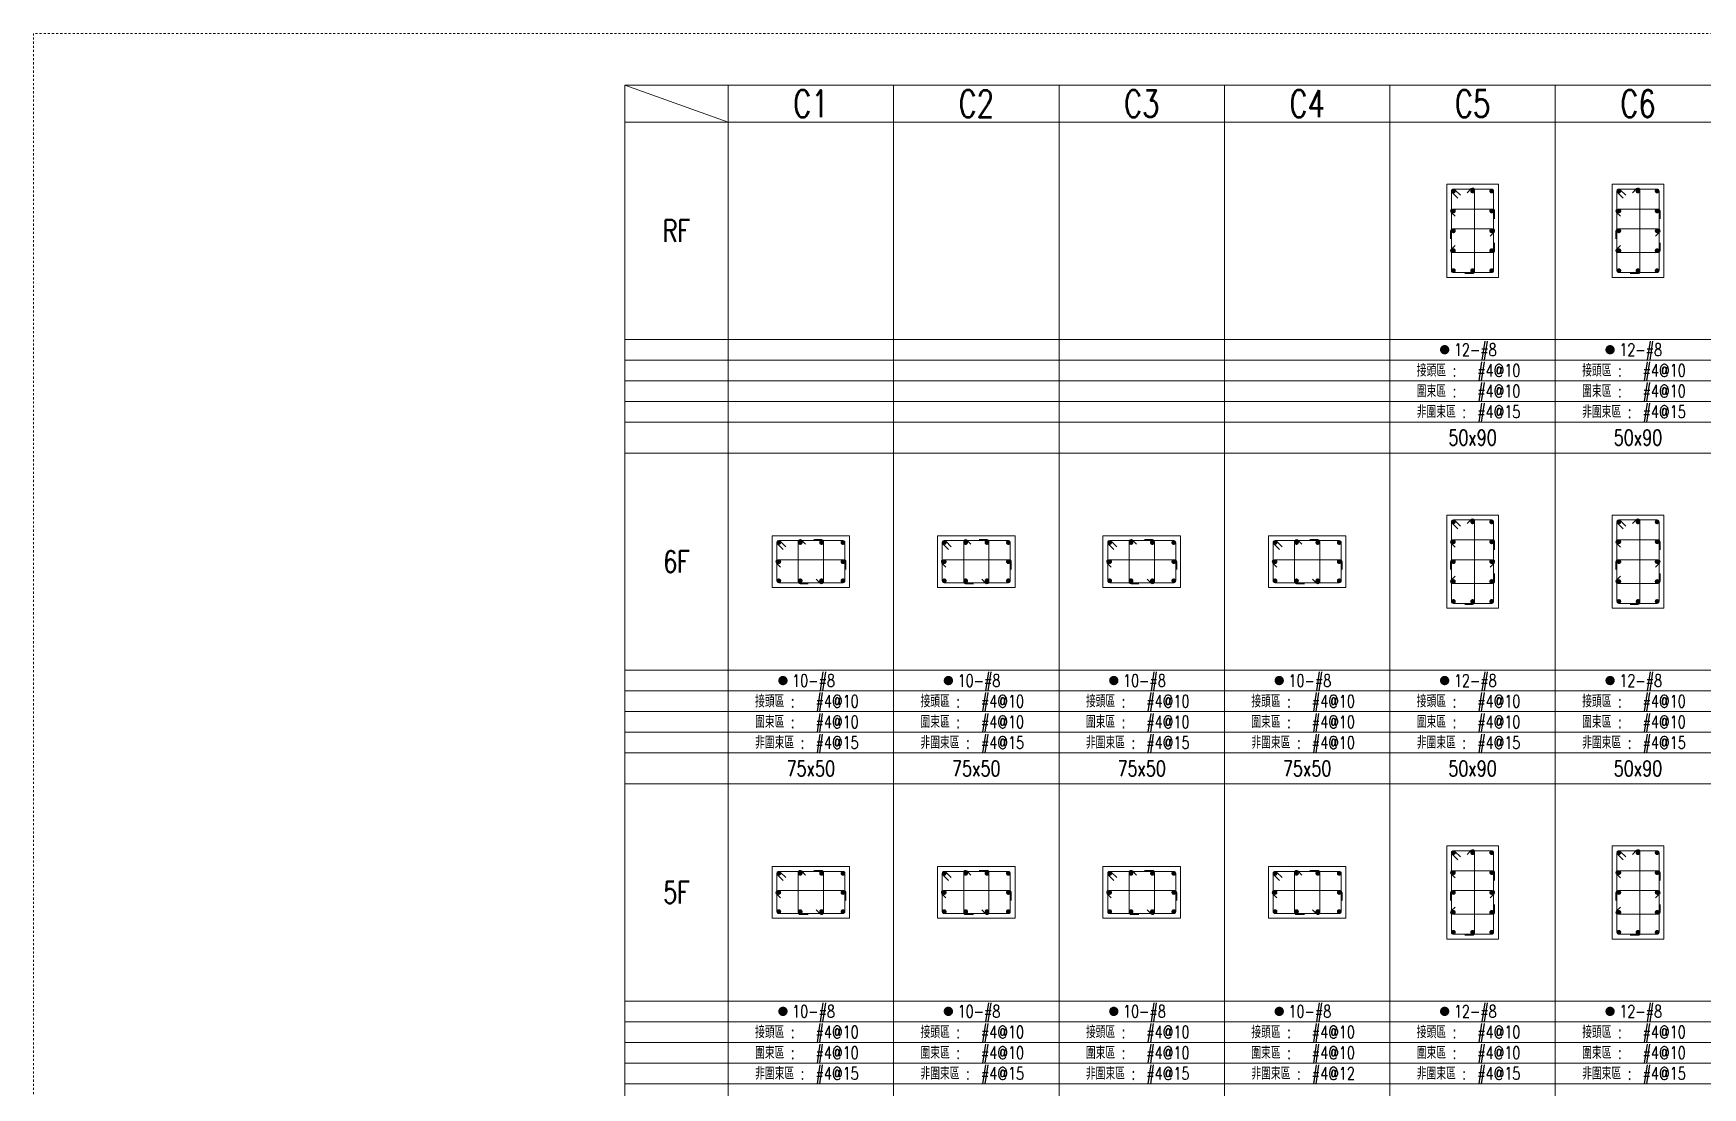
# Model space of a CAD drawing. Header units: millimetres. Extents: x 0 to 6378, y -2056 to 0.
# Drawn here: x 0 to 1614, y -1020 to 0 of the extents above; entities that cross this region are included whole.
import ezdxf
from ezdxf.enums import TextEntityAlignment as Align

# ---------------------------------------------------------------- set-up
doc = ezdxf.new("R2010")
doc.units = ezdxf.units.MM
doc.linetypes.add('DOT', pattern=[4, 2, -2])
for name, color, linetype in [('GirdBoundary', 3, 'Continuous'), ('GirdInner', 3, 'Continuous'), ('主筋斷面', 3, 'Continuous'), ('圖框', 7, 'DOT'), ('文字-主筋根數', 3, 'Continuous'), ('文字-剪力筋', 3, 'Continuous'), ('文字-剪力筋-BC', 3, 'Continuous'), ('文字-剪力筋-圍束區', 3, 'Continuous'), ('文字-斷面尺寸', 3, 'Continuous'), ('文字-柱線名稱', 3, 'Continuous'), ('文字-樓群名稱', 1, 'Continuous'), ('柱斷面線', 3, 'Continuous'), ('箍筋線', 2, 'Continuous')]:
    doc.layers.add(name, color=color, linetype=linetype)
doc.styles.add('simplex', font='simplex.shx', dxfattribs={"height": 0.2, "bigfont": 'chineset.shx'})

# ---------------------------------------------------------------- blocks, each defined once
blk = doc.blocks.new('Circle_Filled')
at = {"const_width": 0.5}
blk.add_lwpolyline([(-0.25, 0, 1), (0.25, 0, 1)], format="xyb", close=True, dxfattribs=at)

msp = doc.modelspace()

# ---------------------------------------------------------------- linework, layer by layer
at = {"layer": 'GirdBoundary', "lineweight": 5}
for points in [[(572, -50), (672, -50)], [(572, -50), (572, -86)], [(672, -50), (832, -50)], [(832, -50), (992, -50)], [(992, -50), (1152, -50)], [(1152, -50), (1312, -50)], [(1312, -50), (1472, -50)], [(1472, -50), (1632, -50)], [(572, -86), (572, -296)], [(572, -296), (572, -316)], [(572, -316), (572, -336)], [(572, -336), (572, -356)], [(572, -356), (572, -376)], [(572, -376), (572, -406)], [(572, -406), (572, -616)], [(572, -616), (572, -636)], [(572, -636), (572, -656)], [(572, -656), (572, -676)], [(572, -676), (572, -696)], [(572, -696), (572, -726)], [(572, -726), (572, -936)], [(572, -936), (572, -956)], [(572, -956), (572, -976)], [(572, -976), (572, -996)], [(572, -996), (572, -1016)], [(572, -1016), (572, -1046)]]:
    msp.add_lwpolyline(points, dxfattribs=at)
at = {"layer": 'GirdInner', "lineweight": 5}
for points in [[(572, -50), (672, -86)], [(672, -50), (672, -86)], [(832, -50), (832, -86)], [(992, -50), (992, -86)], [(1152, -50), (1152, -86)], [(1312, -50), (1312, -86)], [(1472, -50), (1472, -86)], [(572, -86), (672, -86)], [(672, -86), (832, -86)], [(672, -86), (672, -296)], [(832, -86), (992, -86)], [(832, -86), (832, -296)], [(992, -86), (1152, -86)], [(992, -86), (992, -296)], [(1152, -86), (1312, -86)], [(1152, -86), (1152, -296)], [(1312, -86), (1472, -86)], [(1312, -86), (1312, -296)], [(1472, -86), (1632, -86)], [(1472, -86), (1472, -296)], [(572, -296), (672, -296)], [(672, -296), (832, -296)], [(672, -296), (672, -316)], [(832, -296), (992, -296)], [(832, -296), (832, -316)], [(992, -296), (1152, -296)], [(992, -296), (992, -316)], [(1152, -296), (1312, -296)], [(1152, -296), (1152, -316)], [(1312, -296), (1472, -296)], [(1312, -296), (1312, -316)], [(1472, -296), (1632, -296)], [(1472, -296), (1472, -316)], [(572, -316), (672, -316)], [(672, -316), (832, -316)], [(672, -316), (672, -336)], [(832, -316), (992, -316)], [(832, -316), (832, -336)], [(992, -316), (1152, -316)], [(992, -316), (992, -336)], [(1152, -316), (1312, -316)], [(1152, -316), (1152, -336)], [(1312, -316), (1472, -316)], [(1312, -316), (1312, -336)], [(1472, -316), (1632, -316)], [(1472, -316), (1472, -336)], [(572, -336), (672, -336)], [(672, -336), (832, -336)], [(672, -336), (672, -356)], [(832, -336), (992, -336)], [(832, -336), (832, -356)], [(992, -336), (1152, -336)], [(992, -336), (992, -356)], [(1152, -336), (1312, -336)], [(1152, -336), (1152, -356)], [(1312, -336), (1472, -336)], [(1312, -336), (1312, -356)], [(1472, -336), (1632, -336)], [(1472, -336), (1472, -356)], [(572, -356), (672, -356)], [(672, -356), (832, -356)], [(672, -356), (672, -376)], [(832, -356), (992, -356)], [(832, -356), (832, -376)], [(992, -356), (1152, -356)], [(992, -356), (992, -376)], [(1152, -356), (1312, -356)], [(1152, -356), (1152, -376)], [(1312, -356), (1472, -356)], [(1312, -356), (1312, -376)], [(1472, -356), (1632, -356)], [(1472, -356), (1472, -376)], [(572, -376), (672, -376)], [(672, -376), (832, -376)], [(672, -376), (672, -406)], [(832, -376), (992, -376)], [(832, -376), (832, -406)], [(992, -376), (1152, -376)], [(992, -376), (992, -406)], [(1152, -376), (1312, -376)], [(1152, -376), (1152, -406)], [(1312, -376), (1472, -376)], [(1312, -376), (1312, -406)], [(1472, -376), (1632, -376)], [(1472, -376), (1472, -406)], [(572, -406), (672, -406)], [(672, -406), (832, -406)], [(672, -406), (672, -616)], [(832, -406), (992, -406)], [(832, -406), (832, -616)], [(992, -406), (1152, -406)], [(992, -406), (992, -616)], [(1152, -406), (1312, -406)], [(1152, -406), (1152, -616)], [(1312, -406), (1472, -406)], [(1312, -406), (1312, -616)], [(1472, -406), (1632, -406)], [(1472, -406), (1472, -616)], [(572, -616), (672, -616)], [(672, -616), (832, -616)], [(672, -616), (672, -636)], [(832, -616), (992, -616)], [(832, -616), (832, -636)], [(992, -616), (1152, -616)], [(992, -616), (992, -636)], [(1152, -616), (1312, -616)], [(1152, -616), (1152, -636)], [(1312, -616), (1472, -616)], [(1312, -616), (1312, -636)], [(1472, -616), (1632, -616)], [(1472, -616), (1472, -636)], [(572, -636), (672, -636)], [(672, -636), (832, -636)], [(672, -636), (672, -656)], [(832, -636), (992, -636)], [(832, -636), (832, -656)], [(992, -636), (1152, -636)], [(992, -636), (992, -656)], [(1152, -636), (1312, -636)], [(1152, -636), (1152, -656)], [(1312, -636), (1472, -636)], [(1312, -636), (1312, -656)], [(1472, -636), (1632, -636)], [(1472, -636), (1472, -656)], [(572, -656), (672, -656)], [(672, -656), (832, -656)], [(672, -656), (672, -676)], [(832, -656), (992, -656)], [(832, -656), (832, -676)], [(992, -656), (1152, -656)], [(992, -656), (992, -676)], [(1152, -656), (1312, -656)], [(1152, -656), (1152, -676)], [(1312, -656), (1472, -656)], [(1312, -656), (1312, -676)], [(1472, -656), (1632, -656)], [(1472, -656), (1472, -676)], [(572, -676), (672, -676)], [(672, -676), (832, -676)], [(672, -676), (672, -696)], [(832, -676), (992, -676)], [(832, -676), (832, -696)], [(992, -676), (1152, -676)], [(992, -676), (992, -696)], [(1152, -676), (1312, -676)], [(1152, -676), (1152, -696)], [(1312, -676), (1472, -676)], [(1312, -676), (1312, -696)], [(1472, -676), (1632, -676)], [(1472, -676), (1472, -696)], [(572, -696), (672, -696)], [(672, -696), (832, -696)], [(672, -696), (672, -726)], [(832, -696), (992, -696)], [(832, -696), (832, -726)], [(992, -696), (1152, -696)], [(992, -696), (992, -726)], [(1152, -696), (1312, -696)], [(1152, -696), (1152, -726)], [(1312, -696), (1472, -696)], [(1312, -696), (1312, -726)], [(1472, -696), (1632, -696)], [(1472, -696), (1472, -726)], [(572, -726), (672, -726)], [(672, -726), (832, -726)], [(672, -726), (672, -936)], [(832, -726), (992, -726)], [(832, -726), (832, -936)], [(992, -726), (1152, -726)], [(992, -726), (992, -936)], [(1152, -726), (1312, -726)], [(1152, -726), (1152, -936)], [(1312, -726), (1472, -726)], [(1312, -726), (1312, -936)], [(1472, -726), (1632, -726)], [(1472, -726), (1472, -936)], [(572, -936), (672, -936)], [(672, -936), (832, -936)], [(672, -936), (672, -956)], [(832, -936), (992, -936)], [(832, -936), (832, -956)], [(992, -936), (1152, -936)], [(992, -936), (992, -956)], [(1152, -936), (1312, -936)], [(1152, -936), (1152, -956)], [(1312, -936), (1472, -936)], [(1312, -936), (1312, -956)], [(1472, -936), (1632, -936)], [(1472, -936), (1472, -956)], [(572, -956), (672, -956)], [(672, -956), (832, -956)], [(672, -956), (672, -976)], [(832, -956), (992, -956)], [(832, -956), (832, -976)], [(992, -956), (1152, -956)], [(992, -956), (992, -976)], [(1152, -956), (1312, -956)], [(1152, -956), (1152, -976)], [(1312, -956), (1472, -956)], [(1312, -956), (1312, -976)], [(1472, -956), (1632, -956)], [(1472, -956), (1472, -976)], [(572, -976), (672, -976)], [(672, -976), (832, -976)], [(672, -976), (672, -996)], [(832, -976), (992, -976)], [(832, -976), (832, -996)], [(992, -976), (1152, -976)], [(992, -976), (992, -996)], [(1152, -976), (1312, -976)], [(1152, -976), (1152, -996)], [(1312, -976), (1472, -976)], [(1312, -976), (1312, -996)], [(1472, -976), (1632, -976)], [(1472, -976), (1472, -996)], [(572, -996), (672, -996)], [(672, -996), (832, -996)], [(672, -996), (672, -1016)], [(832, -996), (992, -996)], [(832, -996), (832, -1016)], [(992, -996), (1152, -996)], [(992, -996), (992, -1016)], [(1152, -996), (1312, -996)], [(1152, -996), (1152, -1016)], [(1312, -996), (1472, -996)], [(1312, -996), (1312, -1016)], [(1472, -996), (1632, -996)], [(1472, -996), (1472, -1016)], [(572, -1016), (672, -1016)], [(672, -1016), (832, -1016)], [(672, -1016), (672, -1046)], [(832, -1016), (992, -1016)], [(832, -1016), (832, -1046)], [(992, -1016), (1152, -1016)], [(992, -1016), (992, -1046)], [(1152, -1016), (1312, -1016)], [(1152, -1016), (1152, -1046)], [(1312, -1016), (1472, -1016)], [(1312, -1016), (1312, -1046)], [(1472, -1016), (1632, -1016)], [(1472, -1016), (1472, -1046)]]:
    msp.add_lwpolyline(points, dxfattribs=at)
at = {"layer": '圖框', "lineweight": 5}
msp.add_lwpolyline([(0, -2056), (3164, -2056), (3164, 0), (0, 0), (0, -2056)], dxfattribs=at)
at = {"layer": '柱斷面線', "lineweight": 5}
for points in [[(1367, -236), (1417, -236), (1417, -146), (1367, -146), (1367, -236)], [(1527, -236), (1577, -236), (1577, -146), (1527, -146), (1527, -236)], [(1367, -556), (1417, -556), (1417, -466), (1367, -466), (1367, -556)], [(1527, -556), (1577, -556), (1577, -466), (1527, -466), (1527, -556)], [(714.5, -536), (789.5, -536), (789.5, -486), (714.5, -486), (714.5, -536)], [(874.5, -536), (949.5, -536), (949.5, -486), (874.5, -486), (874.5, -536)], [(1034.5, -536), (1109.5, -536), (1109.5, -486), (1034.5, -486), (1034.5, -536)], [(1194.5, -536), (1269.5, -536), (1269.5, -486), (1194.5, -486), (1194.5, -536)], [(1367, -876), (1417, -876), (1417, -786), (1367, -786), (1367, -876)], [(1527, -876), (1577, -876), (1577, -786), (1527, -786), (1527, -876)], [(714.5, -856), (789.5, -856), (789.5, -806), (714.5, -806), (714.5, -856)], [(874.5, -856), (949.5, -856), (949.5, -806), (874.5, -806), (874.5, -856)], [(1034.5, -856), (1109.5, -856), (1109.5, -806), (1034.5, -806), (1034.5, -856)], [(1194.5, -856), (1269.5, -856), (1269.5, -806), (1194.5, -806), (1194.5, -856)]]:
    msp.add_lwpolyline(points, dxfattribs=at)
at = {"layer": '箍筋線', "lineweight": 5}
for points in [[(1380.3, -156.6), (1374.9, -151.2, 0.668179), (1371.6, -152.5), (1371.6, -229.5, 0.414214), (1373.5, -231.4), (1410.5, -231.4, 0.414214), (1412.4, -229.5), (1412.4, -152.5, 0.414214), (1410.5, -150.6), (1373.5, -150.6, 0.668179), (1372.2, -153.9), (1377.6, -159.3)], [(1386.8, -154.1), (1390.7, -150.2, -0.668179), (1393.9, -151.6), (1393.9, -230.4, -0.414214), (1392, -232.3), (1384.4, -232.3)], [(1540.3, -156.6), (1534.9, -151.2, 0.668179), (1531.6, -152.5), (1531.6, -229.5, 0.414214), (1533.5, -231.4), (1570.5, -231.4, 0.414214), (1572.4, -229.5), (1572.4, -152.5, 0.414214), (1570.5, -150.6), (1533.5, -150.6, 0.668179), (1532.2, -153.9), (1537.6, -159.3)], [(1546.8, -154.1), (1550.7, -150.2, -0.668179), (1553.9, -151.6), (1553.9, -230.4, -0.414214), (1552, -232.3), (1544.4, -232.3)], [(1375.1, -176.9), (1371.2, -173.1, -0.668179), (1372.6, -169.9), (1411.4, -169.9, -0.414214), (1413.3, -171.8), (1413.3, -179.4)], [(1535.1, -176.9), (1531.2, -173.1, -0.668179), (1532.6, -169.9), (1571.4, -169.9, -0.414214), (1573.3, -171.8), (1573.3, -179.4)], [(1408.9, -196.2), (1412.8, -192.3, 0.668179), (1411.4, -189.1), (1372.6, -189.1, 0.414214), (1370.7, -191), (1370.7, -198.6)], [(1568.9, -196.2), (1572.8, -192.3, 0.668179), (1571.4, -189.1), (1532.6, -189.1, 0.414214), (1530.7, -191), (1530.7, -198.6)], [(1375.1, -205.1), (1371.2, -208.9, 0.668179), (1372.6, -212.1), (1411.4, -212.1, 0.414214), (1413.3, -210.2), (1413.3, -202.6)], [(1535.1, -205.1), (1531.2, -208.9, 0.668179), (1532.6, -212.1), (1571.4, -212.1, 0.414214), (1573.3, -210.2), (1573.3, -202.6)], [(1380.3, -476.6), (1374.9, -471.2, 0.668179), (1371.6, -472.5), (1371.6, -549.5, 0.414214), (1373.5, -551.4), (1410.5, -551.4, 0.414214), (1412.4, -549.5), (1412.4, -472.5, 0.414214), (1410.5, -470.6), (1373.5, -470.6, 0.668179), (1372.2, -473.9), (1377.6, -479.3)], [(1386.8, -474.1), (1390.7, -470.2, -0.668179), (1393.9, -471.6), (1393.9, -550.4, -0.414214), (1392, -552.3), (1384.4, -552.3)], [(1540.3, -476.6), (1534.9, -471.2, 0.668179), (1531.6, -472.5), (1531.6, -549.5, 0.414214), (1533.5, -551.4), (1570.5, -551.4, 0.414214), (1572.4, -549.5), (1572.4, -472.5, 0.414214), (1570.5, -470.6), (1533.5, -470.6, 0.668179), (1532.2, -473.9), (1537.6, -479.3)], [(1546.8, -474.1), (1550.7, -470.2, -0.668179), (1553.9, -471.6), (1553.9, -550.4, -0.414214), (1552, -552.3), (1544.4, -552.3)], [(727.8, -496.6), (722.4, -491.2, 0.668179), (719.1, -492.5), (719.1, -529.5, 0.414214), (721, -531.4), (783, -531.4, 0.414214), (784.9, -529.5), (784.9, -492.5, 0.414214), (783, -490.6), (721, -490.6, 0.668179), (719.7, -493.9), (725.1, -499.3)], [(746.8, -494.1), (743, -490.2, 0.668179), (739.8, -491.6), (739.8, -530.4, 0.414214), (741.7, -532.3), (749.3, -532.3)], [(757.2, -527.9), (761, -531.8, 0.668179), (764.2, -530.4), (764.2, -491.6, 0.414214), (762.3, -489.7), (754.7, -489.7)], [(887.8, -496.6), (882.4, -491.2, 0.668179), (879.1, -492.5), (879.1, -529.5, 0.414214), (881, -531.4), (943, -531.4, 0.414214), (944.9, -529.5), (944.9, -492.5, 0.414214), (943, -490.6), (881, -490.6, 0.668179), (879.7, -493.9), (885.1, -499.3)], [(906.8, -494.1), (903, -490.2, 0.668179), (899.8, -491.6), (899.8, -530.4, 0.414214), (901.7, -532.3), (909.3, -532.3)], [(917.2, -527.9), (921, -531.8, 0.668179), (924.2, -530.4), (924.2, -491.6, 0.414214), (922.3, -489.7), (914.7, -489.7)], [(1047.8, -496.6), (1042.4, -491.2, 0.668179), (1039.1, -492.5), (1039.1, -529.5, 0.414214), (1041, -531.4), (1103, -531.4, 0.414214), (1104.9, -529.5), (1104.9, -492.5, 0.414214), (1103, -490.6), (1041, -490.6, 0.668179), (1039.7, -493.9), (1045.1, -499.3)], [(1066.8, -494.1), (1063, -490.2, 0.668179), (1059.8, -491.6), (1059.8, -530.4, 0.414214), (1061.7, -532.3), (1069.3, -532.3)], [(1077.2, -527.9), (1081, -531.8, 0.668179), (1084.2, -530.4), (1084.2, -491.6, 0.414214), (1082.3, -489.7), (1074.7, -489.7)], [(1207.8, -496.6), (1202.4, -491.2, 0.668179), (1199.1, -492.5), (1199.1, -529.5, 0.414214), (1201, -531.4), (1263, -531.4, 0.414214), (1264.9, -529.5), (1264.9, -492.5, 0.414214), (1263, -490.6), (1201, -490.6, 0.668179), (1199.7, -493.9), (1205.1, -499.3)], [(1226.8, -494.1), (1223, -490.2, 0.668179), (1219.8, -491.6), (1219.8, -530.4, 0.414214), (1221.7, -532.3), (1229.3, -532.3)], [(1237.2, -527.9), (1241, -531.8, 0.668179), (1244.2, -530.4), (1244.2, -491.6, 0.414214), (1242.3, -489.7), (1234.7, -489.7)], [(1375.1, -496.9), (1371.2, -493.1, -0.668179), (1372.6, -489.9), (1411.4, -489.9, -0.414214), (1413.3, -491.8), (1413.3, -499.4)], [(1535.1, -496.9), (1531.2, -493.1, -0.668179), (1532.6, -489.9), (1571.4, -489.9, -0.414214), (1573.3, -491.8), (1573.3, -499.4)], [(722.6, -516.2), (718.7, -512.3, -0.668179), (720.1, -509.1), (783.9, -509.1, -0.414214), (785.8, -511), (785.8, -518.6)], [(882.6, -516.2), (878.7, -512.3, -0.668179), (880.1, -509.1), (943.9, -509.1, -0.414214), (945.8, -511), (945.8, -518.6)], [(1042.6, -516.2), (1038.7, -512.3, -0.668179), (1040.1, -509.1), (1103.9, -509.1, -0.414214), (1105.8, -511), (1105.8, -518.6)], [(1202.6, -516.2), (1198.7, -512.3, -0.668179), (1200.1, -509.1), (1263.9, -509.1, -0.414214), (1265.8, -511), (1265.8, -518.6)], [(1408.9, -516.2), (1412.8, -512.3, 0.668179), (1411.4, -509.1), (1372.6, -509.1, 0.414214), (1370.7, -511), (1370.7, -518.6)], [(1568.9, -516.2), (1572.8, -512.3, 0.668179), (1571.4, -509.1), (1532.6, -509.1, 0.414214), (1530.7, -511), (1530.7, -518.6)], [(1375.1, -525.1), (1371.2, -528.9, 0.668179), (1372.6, -532.1), (1411.4, -532.1, 0.414214), (1413.3, -530.2), (1413.3, -522.6)], [(1535.1, -525.1), (1531.2, -528.9, 0.668179), (1532.6, -532.1), (1571.4, -532.1, 0.414214), (1573.3, -530.2), (1573.3, -522.6)], [(1380.3, -796.6), (1374.9, -791.2, 0.668179), (1371.6, -792.5), (1371.6, -869.5, 0.414214), (1373.5, -871.4), (1410.5, -871.4, 0.414214), (1412.4, -869.5), (1412.4, -792.5, 0.414214), (1410.5, -790.6), (1373.5, -790.6, 0.668179), (1372.2, -793.9), (1377.6, -799.3)], [(1386.8, -794.1), (1390.7, -790.2, -0.668179), (1393.9, -791.6), (1393.9, -870.4, -0.414214), (1392, -872.3), (1384.4, -872.3)], [(1540.3, -796.6), (1534.9, -791.2, 0.668179), (1531.6, -792.5), (1531.6, -869.5, 0.414214), (1533.5, -871.4), (1570.5, -871.4, 0.414214), (1572.4, -869.5), (1572.4, -792.5, 0.414214), (1570.5, -790.6), (1533.5, -790.6, 0.668179), (1532.2, -793.9), (1537.6, -799.3)], [(1546.8, -794.1), (1550.7, -790.2, -0.668179), (1553.9, -791.6), (1553.9, -870.4, -0.414214), (1552, -872.3), (1544.4, -872.3)], [(727.8, -816.6), (722.4, -811.2, 0.668179), (719.1, -812.5), (719.1, -849.5, 0.414214), (721, -851.4), (783, -851.4, 0.414214), (784.9, -849.5), (784.9, -812.5, 0.414214), (783, -810.6), (721, -810.6, 0.668179), (719.7, -813.9), (725.1, -819.3)], [(746.8, -814.1), (743, -810.2, 0.668179), (739.8, -811.6), (739.8, -850.4, 0.414214), (741.7, -852.3), (749.3, -852.3)], [(757.2, -847.9), (761, -851.8, 0.668179), (764.2, -850.4), (764.2, -811.6, 0.414214), (762.3, -809.7), (754.7, -809.7)], [(887.8, -816.6), (882.4, -811.2, 0.668179), (879.1, -812.5), (879.1, -849.5, 0.414214), (881, -851.4), (943, -851.4, 0.414214), (944.9, -849.5), (944.9, -812.5, 0.414214), (943, -810.6), (881, -810.6, 0.668179), (879.7, -813.9), (885.1, -819.3)], [(906.8, -814.1), (903, -810.2, 0.668179), (899.8, -811.6), (899.8, -850.4, 0.414214), (901.7, -852.3), (909.3, -852.3)], [(917.2, -847.9), (921, -851.8, 0.668179), (924.2, -850.4), (924.2, -811.6, 0.414214), (922.3, -809.7), (914.7, -809.7)], [(1047.8, -816.6), (1042.4, -811.2, 0.668179), (1039.1, -812.5), (1039.1, -849.5, 0.414214), (1041, -851.4), (1103, -851.4, 0.414214), (1104.9, -849.5), (1104.9, -812.5, 0.414214), (1103, -810.6), (1041, -810.6, 0.668179), (1039.7, -813.9), (1045.1, -819.3)], [(1066.8, -814.1), (1063, -810.2, 0.668179), (1059.8, -811.6), (1059.8, -850.4, 0.414214), (1061.7, -852.3), (1069.3, -852.3)], [(1077.2, -847.9), (1081, -851.8, 0.668179), (1084.2, -850.4), (1084.2, -811.6, 0.414214), (1082.3, -809.7), (1074.7, -809.7)], [(1207.8, -816.6), (1202.4, -811.2, 0.668179), (1199.1, -812.5), (1199.1, -849.5, 0.414214), (1201, -851.4), (1263, -851.4, 0.414214), (1264.9, -849.5), (1264.9, -812.5, 0.414214), (1263, -810.6), (1201, -810.6, 0.668179), (1199.7, -813.9), (1205.1, -819.3)], [(1226.8, -814.1), (1223, -810.2, 0.668179), (1219.8, -811.6), (1219.8, -850.4, 0.414214), (1221.7, -852.3), (1229.3, -852.3)], [(1237.2, -847.9), (1241, -851.8, 0.668179), (1244.2, -850.4), (1244.2, -811.6, 0.414214), (1242.3, -809.7), (1234.7, -809.7)], [(1375.1, -816.9), (1371.2, -813.1, -0.668179), (1372.6, -809.9), (1411.4, -809.9, -0.414214), (1413.3, -811.8), (1413.3, -819.4)], [(1535.1, -816.9), (1531.2, -813.1, -0.668179), (1532.6, -809.9), (1571.4, -809.9, -0.414214), (1573.3, -811.8), (1573.3, -819.4)], [(722.6, -836.2), (718.7, -832.3, -0.668179), (720.1, -829.1), (783.9, -829.1, -0.414214), (785.8, -831), (785.8, -838.6)], [(882.6, -836.2), (878.7, -832.3, -0.668179), (880.1, -829.1), (943.9, -829.1, -0.414214), (945.8, -831), (945.8, -838.6)], [(1042.6, -836.2), (1038.7, -832.3, -0.668179), (1040.1, -829.1), (1103.9, -829.1, -0.414214), (1105.8, -831), (1105.8, -838.6)], [(1202.6, -836.2), (1198.7, -832.3, -0.668179), (1200.1, -829.1), (1263.9, -829.1, -0.414214), (1265.8, -831), (1265.8, -838.6)], [(1408.9, -836.2), (1412.8, -832.3, 0.668179), (1411.4, -829.1), (1372.6, -829.1, 0.414214), (1370.7, -831), (1370.7, -838.6)], [(1568.9, -836.2), (1572.8, -832.3, 0.668179), (1571.4, -829.1), (1532.6, -829.1, 0.414214), (1530.7, -831), (1530.7, -838.6)], [(1375.1, -845.1), (1371.2, -848.9, 0.668179), (1372.6, -852.1), (1411.4, -852.1, 0.414214), (1413.3, -850.2), (1413.3, -842.6)], [(1535.1, -845.1), (1531.2, -848.9, 0.668179), (1532.6, -852.1), (1571.4, -852.1, 0.414214), (1573.3, -850.2), (1573.3, -842.6)]]:
    msp.add_lwpolyline(points, format="xyb", dxfattribs=at)

# ---------------------------------------------------------------- block references
at = {"layer": '主筋斷面', "lineweight": 5}
for p, xscale, yscale in [((1373.5, -152.5), 4.572000026702881, 4.572000026702881), ((1392, -152.5), 4.572000026702881, 4.572000026702881), ((1410.5, -152.5), 4.572000026702881, 4.572000026702881), ((1533.5, -152.5), 4.572000026702881, 4.572000026702881), ((1552, -152.5), 4.572000026702881, 4.572000026702881), ((1570.5, -152.5), 4.572000026702881, 4.572000026702881), ((1373.5, -171.8), 4.572000026702881, 4.572000026702881), ((1410.5, -171.8), 4.572000026702881, 4.572000026702881), ((1533.5, -171.8), 4.572000026702881, 4.572000026702881), ((1570.5, -171.8), 4.572000026702881, 4.572000026702881), ((1373.5, -191), 4.572000026702881, 4.572000026702881), ((1410.5, -191), 4.572000026702881, 4.572000026702881), ((1533.5, -191), 4.572000026702881, 4.572000026702881), ((1570.5, -191), 4.572000026702881, 4.572000026702881), ((1373.5, -210.2), 4.572000026702881, 4.572000026702881), ((1410.5, -210.2), 4.572000026702881, 4.572000026702881), ((1533.5, -210.2), 4.572000026702881, 4.572000026702881), ((1570.5, -210.2), 4.572000026702881, 4.572000026702881), ((1373.5, -229.5), 4.572000026702881, 4.572000026702881), ((1392, -229.5), 4.572000026702881, 4.572000026702881), ((1410.5, -229.5), 4.572000026702881, 4.572000026702881), ((1533.5, -229.5), 4.572000026702881, 4.572000026702881), ((1552, -229.5), 4.572000026702881, 4.572000026702881), ((1570.5, -229.5), 4.572000026702881, 4.572000026702881), ((1365, -306), 9, 9), ((1525, -306), 9, 9), ((1373.5, -472.5), 4.572000026702881, 4.572000026702881), ((1392, -472.5), 4.572000026702881, 4.572000026702881), ((1410.5, -472.5), 4.572000026702881, 4.572000026702881), ((1533.5, -472.5), 4.572000026702881, 4.572000026702881), ((1552, -472.5), 4.572000026702881, 4.572000026702881), ((1570.5, -472.5), 4.572000026702881, 4.572000026702881), ((721, -492.5), 4.572000026702881, 4.572000026702881), ((741.7, -492.5), 4.572000026702881, 4.572000026702881), ((762.3, -492.5), 4.572000026702881, 4.572000026702881), ((783, -492.5), 4.572000026702881, 4.572000026702881), ((881, -492.5), 4.572000026702881, 4.572000026702881), ((901.7, -492.5), 4.572000026702881, 4.572000026702881), ((922.3, -492.5), 4.572000026702881, 4.572000026702881), ((943, -492.5), 4.572000026702881, 4.572000026702881), ((1041, -492.5), 4.572000026702881, 4.572000026702881), ((1061.7, -492.5), 4.572000026702881, 4.572000026702881), ((1082.3, -492.5), 4.572000026702881, 4.572000026702881), ((1103, -492.5), 4.572000026702881, 4.572000026702881), ((1201, -492.5), 4.572000026702881, 4.572000026702881), ((1221.7, -492.5), 4.572000026702881, 4.572000026702881), ((1242.3, -492.5), 4.572000026702881, 4.572000026702881), ((1263, -492.5), 4.572000026702881, 4.572000026702881), ((1373.5, -491.8), 4.572000026702881, 4.572000026702881), ((1410.5, -491.8), 4.572000026702881, 4.572000026702881), ((1533.5, -491.8), 4.572000026702881, 4.572000026702881), ((1570.5, -491.8), 4.572000026702881, 4.572000026702881), ((721, -511), 4.572000026702881, 4.572000026702881), ((783, -511), 4.572000026702881, 4.572000026702881), ((881, -511), 4.572000026702881, 4.572000026702881), ((943, -511), 4.572000026702881, 4.572000026702881), ((1041, -511), 4.572000026702881, 4.572000026702881), ((1103, -511), 4.572000026702881, 4.572000026702881), ((1201, -511), 4.572000026702881, 4.572000026702881), ((1263, -511), 4.572000026702881, 4.572000026702881), ((1373.5, -511), 4.572000026702881, 4.572000026702881), ((1410.5, -511), 4.572000026702881, 4.572000026702881), ((1533.5, -511), 4.572000026702881, 4.572000026702881), ((1570.5, -511), 4.572000026702881, 4.572000026702881), ((721, -529.5), 4.572000026702881, 4.572000026702881), ((741.7, -529.5), 4.572000026702881, 4.572000026702881), ((762.3, -529.5), 4.572000026702881, 4.572000026702881), ((783, -529.5), 4.572000026702881, 4.572000026702881), ((881, -529.5), 4.572000026702881, 4.572000026702881), ((901.7, -529.5), 4.572000026702881, 4.572000026702881), ((922.3, -529.5), 4.572000026702881, 4.572000026702881), ((943, -529.5), 4.572000026702881, 4.572000026702881), ((1041, -529.5), 4.572000026702881, 4.572000026702881), ((1061.7, -529.5), 4.572000026702881, 4.572000026702881), ((1082.3, -529.5), 4.572000026702881, 4.572000026702881), ((1103, -529.5), 4.572000026702881, 4.572000026702881), ((1201, -529.5), 4.572000026702881, 4.572000026702881), ((1221.7, -529.5), 4.572000026702881, 4.572000026702881), ((1242.3, -529.5), 4.572000026702881, 4.572000026702881), ((1263, -529.5), 4.572000026702881, 4.572000026702881), ((1373.5, -530.2), 4.572000026702881, 4.572000026702881), ((1410.5, -530.2), 4.572000026702881, 4.572000026702881), ((1533.5, -530.2), 4.572000026702881, 4.572000026702881), ((1570.5, -530.2), 4.572000026702881, 4.572000026702881), ((1373.5, -549.5), 4.572000026702881, 4.572000026702881), ((1392, -549.5), 4.572000026702881, 4.572000026702881), ((1410.5, -549.5), 4.572000026702881, 4.572000026702881), ((1533.5, -549.5), 4.572000026702881, 4.572000026702881), ((1552, -549.5), 4.572000026702881, 4.572000026702881), ((1570.5, -549.5), 4.572000026702881, 4.572000026702881), ((725, -626), 9, 9), ((885, -626), 9, 9), ((1045, -626), 9, 9), ((1205, -626), 9, 9), ((1365, -626), 9, 9), ((1525, -626), 9, 9), ((1373.5, -792.5), 4.572000026702881, 4.572000026702881), ((1392, -792.5), 4.572000026702881, 4.572000026702881), ((1410.5, -792.5), 4.572000026702881, 4.572000026702881), ((1533.5, -792.5), 4.572000026702881, 4.572000026702881), ((1552, -792.5), 4.572000026702881, 4.572000026702881), ((1570.5, -792.5), 4.572000026702881, 4.572000026702881), ((721, -812.5), 4.572000026702881, 4.572000026702881), ((741.7, -812.5), 4.572000026702881, 4.572000026702881), ((762.3, -812.5), 4.572000026702881, 4.572000026702881), ((783, -812.5), 4.572000026702881, 4.572000026702881), ((881, -812.5), 4.572000026702881, 4.572000026702881), ((901.7, -812.5), 4.572000026702881, 4.572000026702881), ((922.3, -812.5), 4.572000026702881, 4.572000026702881), ((943, -812.5), 4.572000026702881, 4.572000026702881), ((1041, -812.5), 4.572000026702881, 4.572000026702881), ((1061.7, -812.5), 4.572000026702881, 4.572000026702881), ((1082.3, -812.5), 4.572000026702881, 4.572000026702881), ((1103, -812.5), 4.572000026702881, 4.572000026702881), ((1201, -812.5), 4.572000026702881, 4.572000026702881), ((1221.7, -812.5), 4.572000026702881, 4.572000026702881), ((1242.3, -812.5), 4.572000026702881, 4.572000026702881), ((1263, -812.5), 4.572000026702881, 4.572000026702881), ((1373.5, -811.8), 4.572000026702881, 4.572000026702881), ((1410.5, -811.8), 4.572000026702881, 4.572000026702881), ((1533.5, -811.8), 4.572000026702881, 4.572000026702881), ((1570.5, -811.8), 4.572000026702881, 4.572000026702881), ((721, -831), 4.572000026702881, 4.572000026702881), ((783, -831), 4.572000026702881, 4.572000026702881), ((881, -831), 4.572000026702881, 4.572000026702881), ((943, -831), 4.572000026702881, 4.572000026702881), ((1041, -831), 4.572000026702881, 4.572000026702881), ((1103, -831), 4.572000026702881, 4.572000026702881), ((1201, -831), 4.572000026702881, 4.572000026702881), ((1263, -831), 4.572000026702881, 4.572000026702881), ((1373.5, -831), 4.572000026702881, 4.572000026702881), ((1410.5, -831), 4.572000026702881, 4.572000026702881), ((1533.5, -831), 4.572000026702881, 4.572000026702881), ((1570.5, -831), 4.572000026702881, 4.572000026702881), ((721, -849.5), 4.572000026702881, 4.572000026702881), ((741.7, -849.5), 4.572000026702881, 4.572000026702881), ((762.3, -849.5), 4.572000026702881, 4.572000026702881), ((783, -849.5), 4.572000026702881, 4.572000026702881), ((881, -849.5), 4.572000026702881, 4.572000026702881), ((901.7, -849.5), 4.572000026702881, 4.572000026702881), ((922.3, -849.5), 4.572000026702881, 4.572000026702881), ((943, -849.5), 4.572000026702881, 4.572000026702881), ((1041, -849.5), 4.572000026702881, 4.572000026702881), ((1061.7, -849.5), 4.572000026702881, 4.572000026702881), ((1082.3, -849.5), 4.572000026702881, 4.572000026702881), ((1103, -849.5), 4.572000026702881, 4.572000026702881), ((1201, -849.5), 4.572000026702881, 4.572000026702881), ((1221.7, -849.5), 4.572000026702881, 4.572000026702881), ((1242.3, -849.5), 4.572000026702881, 4.572000026702881), ((1263, -849.5), 4.572000026702881, 4.572000026702881), ((1373.5, -850.2), 4.572000026702881, 4.572000026702881), ((1410.5, -850.2), 4.572000026702881, 4.572000026702881), ((1533.5, -850.2), 4.572000026702881, 4.572000026702881), ((1570.5, -850.2), 4.572000026702881, 4.572000026702881), ((1373.5, -869.5), 4.572000026702881, 4.572000026702881), ((1392, -869.5), 4.572000026702881, 4.572000026702881), ((1410.5, -869.5), 4.572000026702881, 4.572000026702881), ((1533.5, -869.5), 4.572000026702881, 4.572000026702881), ((1552, -869.5), 4.572000026702881, 4.572000026702881), ((1570.5, -869.5), 4.572000026702881, 4.572000026702881), ((725, -946), 9, 9), ((885, -946), 9, 9), ((1045, -946), 9, 9), ((1205, -946), 9, 9), ((1365, -946), 9, 9), ((1525, -946), 9, 9)]:
    msp.add_blockref('Circle_Filled', p, dxfattribs=dict(at, xscale=xscale, yscale=yscale))

# ---------------------------------------------------------------- texts
at = {"layer": '文字-主筋根數', "style": 'simplex', "width": 0.75}
for s, p in [('12-#8', (1374, -306)), ('12-#8', (1534, -306)), ('10-#8', (734, -626)), ('10-#8', (894, -626)), ('10-#8', (1054, -626)), ('10-#8', (1214, -626)), ('12-#8', (1374, -626)), ('12-#8', (1534, -626)), ('10-#8', (734, -946)), ('10-#8', (894, -946)), ('10-#8', (1054, -946)), ('10-#8', (1214, -946)), ('12-#8', (1374, -946)), ('12-#8', (1534, -946))]:
    msp.add_text(s, height=12, dxfattribs=at).set_placement(p, align=Align.MIDDLE_LEFT)
at = {"layer": '文字-剪力筋', "style": 'simplex', "width": 0.75}
for s, p in [('非圍束區 :', (1338, -366)), ('#4@15', (1396.5, -366)), ('非圍束區 :', (1498, -366)), ('#4@15', (1556.5, -366)), ('#4@15', (756.5, -686)), ('#4@15', (916.5, -686)), ('#4@15', (1076.5, -686)), ('#4@10', (1236.5, -686)), ('#4@15', (1396.5, -686)), ('#4@15', (1556.5, -686)), ('非圍束區 :', (698, -686)), ('非圍束區 :', (858, -686)), ('非圍束區 :', (1018, -686)), ('非圍束區 :', (1178, -686)), ('非圍束區 :', (1338, -686)), ('非圍束區 :', (1498, -686)), ('非圍束區 :', (698, -1006)), ('#4@15', (756.5, -1006)), ('非圍束區 :', (858, -1006)), ('#4@15', (916.5, -1006)), ('非圍束區 :', (1018, -1006)), ('#4@15', (1076.5, -1006)), ('非圍束區 :', (1178, -1006)), ('#4@12', (1236.5, -1006)), ('非圍束區 :', (1338, -1006)), ('#4@15', (1396.5, -1006)), ('非圍束區 :', (1498, -1006)), ('#4@15', (1556.5, -1006))]:
    msp.add_text(s, height=12, dxfattribs=at).set_placement(p, align=Align.MIDDLE_LEFT)
at = {"layer": '文字-剪力筋-BC', "style": 'simplex', "width": 0.75}
for s, p in [('接頭區 :', (1338, -326)), ('#4@10', (1396.5, -326)), ('接頭區 :', (1498, -326)), ('#4@10', (1556.5, -326)), ('接頭區 :', (698, -646)), ('#4@10', (756.5, -646)), ('接頭區 :', (858, -646)), ('#4@10', (916.5, -646)), ('接頭區 :', (1018, -646)), ('#4@10', (1076.5, -646)), ('接頭區 :', (1178, -646)), ('#4@10', (1236.5, -646)), ('接頭區 :', (1338, -646)), ('#4@10', (1396.5, -646)), ('接頭區 :', (1498, -646)), ('#4@10', (1556.5, -646)), ('接頭區 :', (698, -966)), ('#4@10', (756.5, -966)), ('接頭區 :', (858, -966)), ('#4@10', (916.5, -966)), ('接頭區 :', (1018, -966)), ('#4@10', (1076.5, -966)), ('接頭區 :', (1178, -966)), ('#4@10', (1236.5, -966)), ('接頭區 :', (1338, -966)), ('#4@10', (1396.5, -966)), ('接頭區 :', (1498, -966)), ('#4@10', (1556.5, -966))]:
    msp.add_text(s, height=12, dxfattribs=at).set_placement(p, align=Align.MIDDLE_LEFT)
at = {"layer": '文字-剪力筋-圍束區', "style": 'simplex', "width": 0.75}
for s, p in [('圍束區 :', (1338, -346)), ('#4@10', (1396.5, -346)), ('圍束區 :', (1498, -346)), ('#4@10', (1556.5, -346)), ('圍束區 :', (698, -666)), ('#4@10', (756.5, -666)), ('圍束區 :', (858, -666)), ('#4@10', (916.5, -666)), ('圍束區 :', (1018, -666)), ('#4@10', (1076.5, -666)), ('圍束區 :', (1178, -666)), ('#4@10', (1236.5, -666)), ('圍束區 :', (1338, -666)), ('#4@10', (1396.5, -666)), ('圍束區 :', (1498, -666)), ('#4@10', (1556.5, -666)), ('圍束區 :', (698, -986)), ('#4@10', (756.5, -986)), ('圍束區 :', (858, -986)), ('#4@10', (916.5, -986)), ('圍束區 :', (1018, -986)), ('#4@10', (1076.5, -986)), ('圍束區 :', (1178, -986)), ('#4@10', (1236.5, -986)), ('圍束區 :', (1338, -986)), ('#4@10', (1396.5, -986)), ('圍束區 :', (1498, -986)), ('#4@10', (1556.5, -986))]:
    msp.add_text(s, height=12, dxfattribs=at).set_placement(p, align=Align.MIDDLE_LEFT)
at = {"layer": '文字-斷面尺寸', "style": 'simplex', "width": 0.75}
for s, p in [('50x90', (1392, -391)), ('50x90', (1552, -391)), ('75x50', (752, -711)), ('75x50', (912, -711)), ('75x50', (1072, -711)), ('75x50', (1232, -711)), ('50x90', (1392, -711)), ('50x90', (1552, -711))]:
    msp.add_text(s, height=15, dxfattribs=at).set_placement(p, align=Align.MIDDLE)
at = {"layer": '文字-柱線名稱', "style": 'simplex', "width": 0.75}
for s, p in [('C1', (752, -68)), ('C2', (912, -68)), ('C3', (1072, -68)), ('C4', (1232, -68)), ('C5', (1392, -68)), ('C6', (1552, -68))]:
    msp.add_text(s, height=26, dxfattribs=at).set_placement(p, align=Align.MIDDLE)
at = {"layer": '文字-樓群名稱', "style": 'simplex', "width": 0.75}
for s, p in [('RF', (622, -191)), ('6F', (622, -511)), ('5F', (622, -831))]:
    msp.add_text(s, height=21, dxfattribs=at).set_placement(p, align=Align.MIDDLE)

doc.saveas('drawing.dxf')
